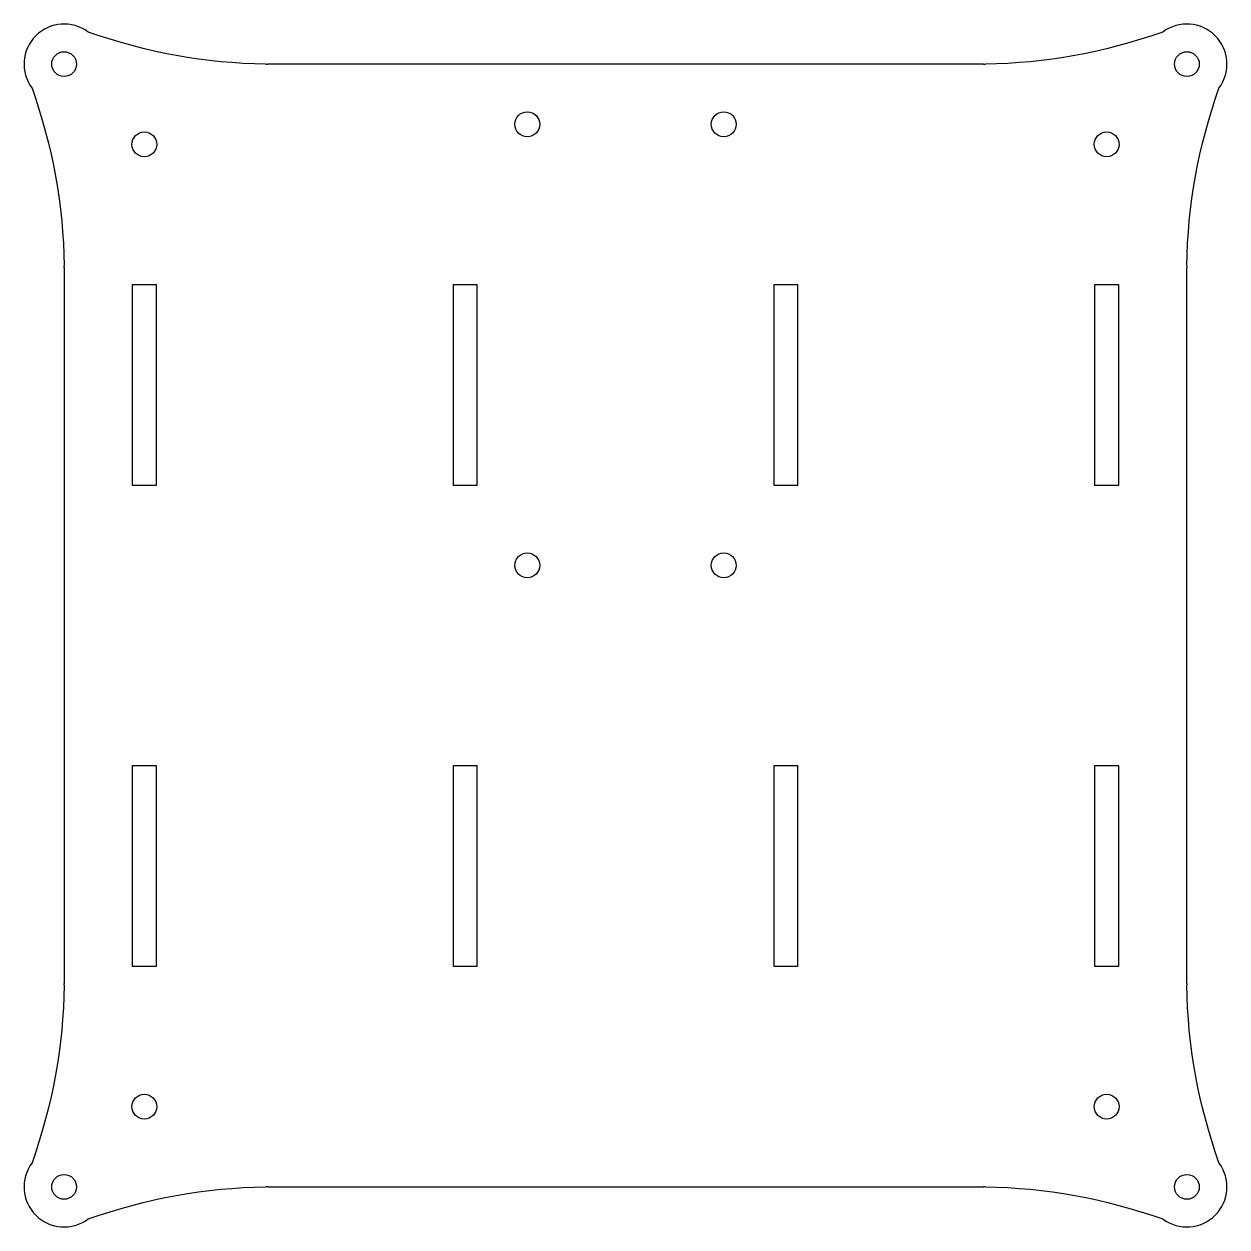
# Model space of a CAD drawing. Header units: millimetres. Extents: x -75 to 75, y -75 to 75.
import ezdxf

# ---------------------------------------------------------------- set-up
doc = ezdxf.new("R2010")
doc.units = ezdxf.units.MM

msp = doc.modelspace()

# ---------------------------------------------------------------- linework, layer by layer
at = {"color": 7, "linetype": 'Continuous', "lineweight": 25}
for p, q in [((44.64, 70), (-44.64, 70)), ((-70, 44.64), (-70, -44.64)), ((70, -44.64), (70, 44.64)), ((-58.5, 42.5), (-61.5, 42.5)), ((-61.5, 42.5), (-61.5, 17.5)), ((-58.5, 17.5), (-58.5, 42.5)), ((-18.5, 42.5), (-21.5, 42.5)), ((-21.5, 42.5), (-21.5, 17.5)), ((-18.5, 17.5), (-18.5, 42.5)), ((18.5, 42.5), (18.5, 17.5)), ((21.5, 42.5), (18.5, 42.5)), ((21.5, 17.5), (21.5, 42.5)), ((61.5, 42.5), (58.5, 42.5)), ((58.5, 42.5), (58.5, 17.5)), ((61.5, 17.5), (61.5, 42.5)), ((-61.5, 17.5), (-58.5, 17.5)), ((-21.5, 17.5), (-18.5, 17.5)), ((18.5, 17.5), (21.5, 17.5)), ((58.5, 17.5), (61.5, 17.5)), ((-61.5, -17.5), (-61.5, -42.5)), ((-58.5, -17.5), (-61.5, -17.5)), ((-58.5, -42.5), (-58.5, -17.5)), ((-18.5, -17.5), (-21.5, -17.5)), ((-21.5, -17.5), (-21.5, -42.5)), ((-18.5, -42.5), (-18.5, -17.5)), ((18.5, -17.5), (18.5, -42.5)), ((21.5, -17.5), (18.5, -17.5)), ((21.5, -42.5), (21.5, -17.5)), ((61.5, -17.5), (58.5, -17.5)), ((58.5, -17.5), (58.5, -42.5)), ((61.5, -42.5), (61.5, -17.5)), ((-61.5, -42.5), (-58.5, -42.5)), ((-21.5, -42.5), (-18.5, -42.5)), ((18.5, -42.5), (21.5, -42.5)), ((58.5, -42.5), (61.5, -42.5)), ((-44.64, -70), (44.64, -70))]:
    msp.add_line(p, q, dxfattribs=at)
for centre in [(-70, 70), (70, 70), (-12.25, 62.5), (12.25, 62.5), (-60, 60), (60, 60), (-12.25, 7.5), (12.25, 7.5), (-60, -60), (60, -60), (-70, -70), (70, -70)]:
    msp.add_circle(centre, 1.55, dxfattribs=at)
for centre, radius, start, end in [((-70, 70), 5, 53.1946, 216.8054), ((70, 70), 5, 323.1946, 126.8054), ((-44.64, 80), 10, 268.679, 270), ((44.64, 80), 10, 270, 271.321), ((-80, 44.64), 10, 0, 1.321), ((80, 44.64), 10, 178.679, 180), ((-80, -44.64), 10, 358.679, 0), ((80, -44.64), 10, 180, 181.321), ((-70, -70), 5, 143.1946, 306.8054), ((70, -70), 5, 233.1946, 36.8054), ((-44.64, -80), 10, 90, 91.321), ((44.64, -80), 10, 88.679, 90)]:
    msp.add_arc(centre, radius, start, end, dxfattribs=at)
for points in [[(-44.88, 70), (-52.36, 70.1), (-59.74, 71.44), (-67, 74)], [(67, 74), (59.74, 71.44), (52.36, 70.1), (44.88, 70)], [(-74, 67), (-71.44, 59.74), (-70.1, 52.36), (-70, 44.88)], [(70, 44.88), (70.1, 52.36), (71.44, 59.74), (74, 67)], [(-70, -44.88), (-70.1, -52.36), (-71.44, -59.74), (-74, -67)], [(74, -67), (71.44, -59.74), (70.1, -52.36), (70, -44.88)], [(-67, -74), (-59.74, -71.44), (-52.36, -70.1), (-44.88, -70)], [(44.88, -70), (52.36, -70.1), (59.74, -71.44), (67, -74)]]:
    msp.add_open_spline(points, degree=3, dxfattribs=at)

doc.saveas('drawing.dxf')
